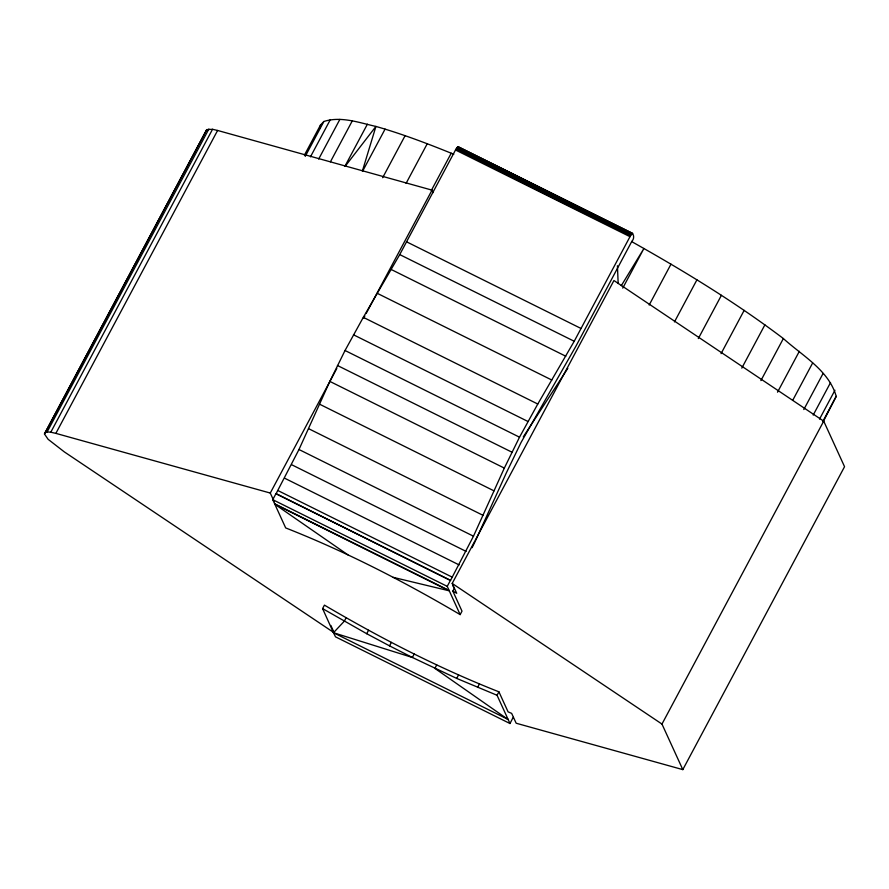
<?xml version="1.0" encoding="UTF-8"?>
<svg xmlns="http://www.w3.org/2000/svg" width="889" height="889" viewBox="0 0 889 889"><rect width="100%" height="100%" fill="white"/><g stroke="black" fill="none" stroke-linecap="round" stroke-linejoin="round"><path stroke-width="1.33" d="M320.307 127.76L320.451 125.116L323.863 121.493C340.976 115.948 359.089 122.682 375.925 126.438C401.572 133.739 426.52 143.218 451.223 153.219L453.768 154.297M362.379 171.066L375.925 126.438L345.121 166.376M334.242 632.846L64.341 451.901L48.106 439.299L44.45 433.976L206.748 129.605L212.538 129.294L217.605 130.461L432.021 190.135L433.154 192.602M206.748 129.605L44.45 433.976M631.823 241.686C684.108 271.034 735.492 302.338 783.365 338.542C802.234 355.7 828.993 370.369 836.216 396.35L823.458 421.242M475.659 540.412L506.341 472.881L521.087 442.4L575.994 346.065L631.99 241.041C635.557 238.085 632.612 229.273 629.99 236.674L574.216 341.276L537.778 404.028L519.52 437.188L504.33 468.092L473.47 536.2L450.523 580.428L276.046 493.751L298.982 449.512L329.841 381.403L345.032 350.499L363.301 317.351L399.739 254.587L455.512 149.985L458.324 146.752M472.103 547.668L475.082 541.623M45.006 432.521L47.139 431.921L208.882 129.005M47.139 431.921L50.795 432.21L212.538 129.294M50.795 432.21L55.863 433.376L217.605 130.461M304.405 155.164L320.451 125.116M305.249 156.353L323.863 121.493M310.461 156.842L330.364 119.582M318.684 159.053L339.865 119.382M330.43 161.798L352.255 120.926M344.932 166.254L367.39 124.182M362.623 171.177L385.081 129.105M382.659 177.711L405.117 135.639M406.073 183.378L427.253 143.707M431.321 190.479L451.223 153.219M274.223 501.674L270.278 493.051L336.809 368.468M363.545 318.384L364.846 315.951M366.157 313.506L432.021 190.135M452.545 584.862L454.212 588.496L452.834 591.096L462.002 611.154L460.158 614.61C404.162 581.65 346.188 551.747 285.68 527.922L272.756 499.674L275.99 493.617L450.523 580.428M513.164 717.345L509.986 723.535L508.119 719.445L333.475 632.724L322.585 608.598L324.429 605.131C380.436 638.091 438.41 667.995 498.918 691.82L508.086 711.867L511.653 713.378L516.165 723.224L682.808 769.618L844.55 466.692L823.714 421.153L613.943 280.524L452.201 583.44L456.713 593.285L452.834 591.096M346.132 617.766L344.287 621.222L333.475 632.724L412.363 657.471L456.713 678.418L497.062 695.276L508.119 719.445M414.207 654.015L412.363 657.471L389.526 645.859L366.713 633.713L368.568 630.245M389.526 645.859L391.371 642.391M460.158 614.61L447.234 586.362L450.467 580.306M622.756 288.114L643.936 248.453L621.278 285.713M436.721 664.928L434.865 668.384L507.952 719.412M649.17 305.027L670.995 264.155M456.713 678.418L458.557 674.962M477.549 687.43L479.404 683.974M674.462 321.907L696.92 279.835M497.062 695.276L498.918 691.82M698.31 338.576L721.412 295.304M721.057 353.644L744.16 310.361M741.793 368.113L764.896 324.841M760.895 380.614L783.365 338.542M777.519 392.193L799.333 351.322M792.732 400.283L812.624 363.023M803.812 409.551L823.07 373.491M813.202 415.063L830.537 382.603M819.536 419.097L834.938 390.249M822.736 421.586L836.216 396.35M682.808 769.618L661.972 724.068L823.714 421.153M523.265 436.921L567.838 368.302M333.475 632.724L335.509 636.846L509.986 723.535M393.216 577.35L449.101 590.785L274.623 504.107L347.877 554.825M55.863 433.376L270.278 493.051M458.046 146.618L632.801 233.429M457.835 146.718L632.323 233.407M457.579 146.929L632.068 233.618M457.29 147.241L631.768 233.929M456.957 147.652L631.446 234.329M456.613 148.141L631.09 234.818M456.246 148.696L630.723 235.385M455.879 149.319L630.357 236.007M455.512 149.985L629.99 236.674M406.495 241.775L580.984 328.452M399.739 254.587L574.216 341.276M391.304 269.534L565.782 356.222M377.314 293.348L551.791 380.025M363.301 317.351L537.778 404.028M353.478 334.786L527.955 421.475M345.032 350.499L519.52 437.188M337.442 365.49L511.92 452.179M329.841 381.403L504.33 468.092M319.518 404.162L493.995 490.85M308.572 428.654L483.06 515.342M298.982 449.512L473.47 536.2M291.625 464.703L466.103 551.391M284.669 478.226L459.146 564.915M277.89 490.539L452.368 577.228M272.756 499.674L447.234 586.362M274.623 503.763L449.101 590.452M366.713 633.713L322.585 608.598M452.201 583.44L661.972 724.068M330.864 625.456L333.675 631.612M617.433 265.744L618.166 283.535"/></g></svg>
